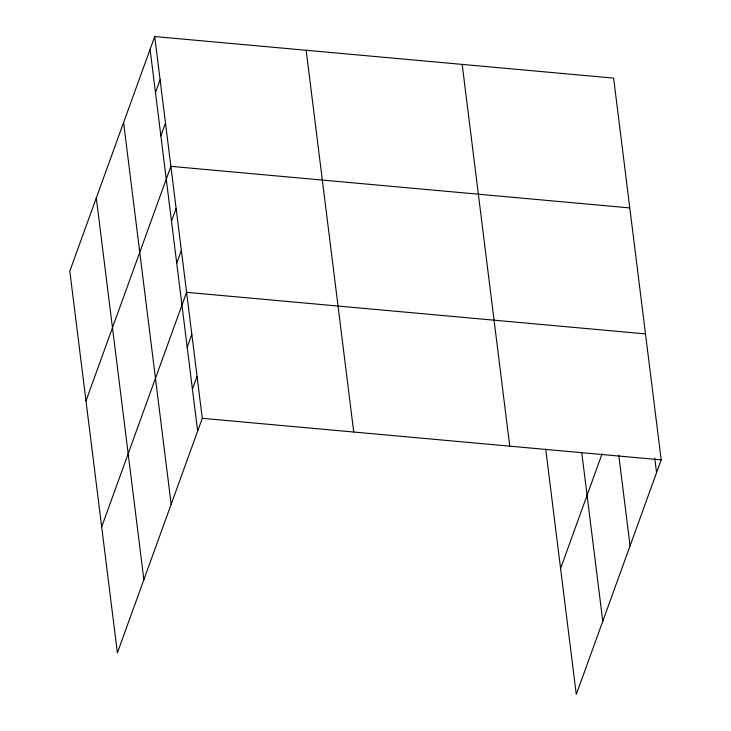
<?xml version="1.0" encoding="UTF-8"?>
<svg xmlns="http://www.w3.org/2000/svg" width="731" height="731" viewBox="0 0 731 731"><rect width="100%" height="100%" fill="white"/><g stroke="black" fill="none" stroke-linecap="round" stroke-linejoin="round"><path stroke-width="1.1" d="M154.716 36.55L69.811 271.119L117.38 652.884L202.286 418.315L154.716 36.55L613.62 78.116L661.189 459.881L576.284 694.45L545.71 449.117M155.475 92.627L160.107 79.816M160.866 135.893L165.498 123.082M85.984 400.917L170.89 166.348L629.802 207.915M171.493 221.146L176.125 208.344M176.719 263.142L181.361 250.34M101.682 526.905L186.588 292.327L645.491 333.893M187.191 347.134L191.824 334.323M192.417 389.12L197.059 376.319M560.586 568.471L602.07 453.869M202.286 418.315L661.189 459.881M654.766 458.319L656.557 472.683M618.773 455.249L630.067 545.865M581.839 453.293L602.773 621.268M462.184 64.401L509.754 446.157M306.161 50.265L353.731 432.03M150.083 49.361L197.653 431.116M123.594 122.543L171.164 504.299M96.3 197.937L143.87 579.701"/></g></svg>
